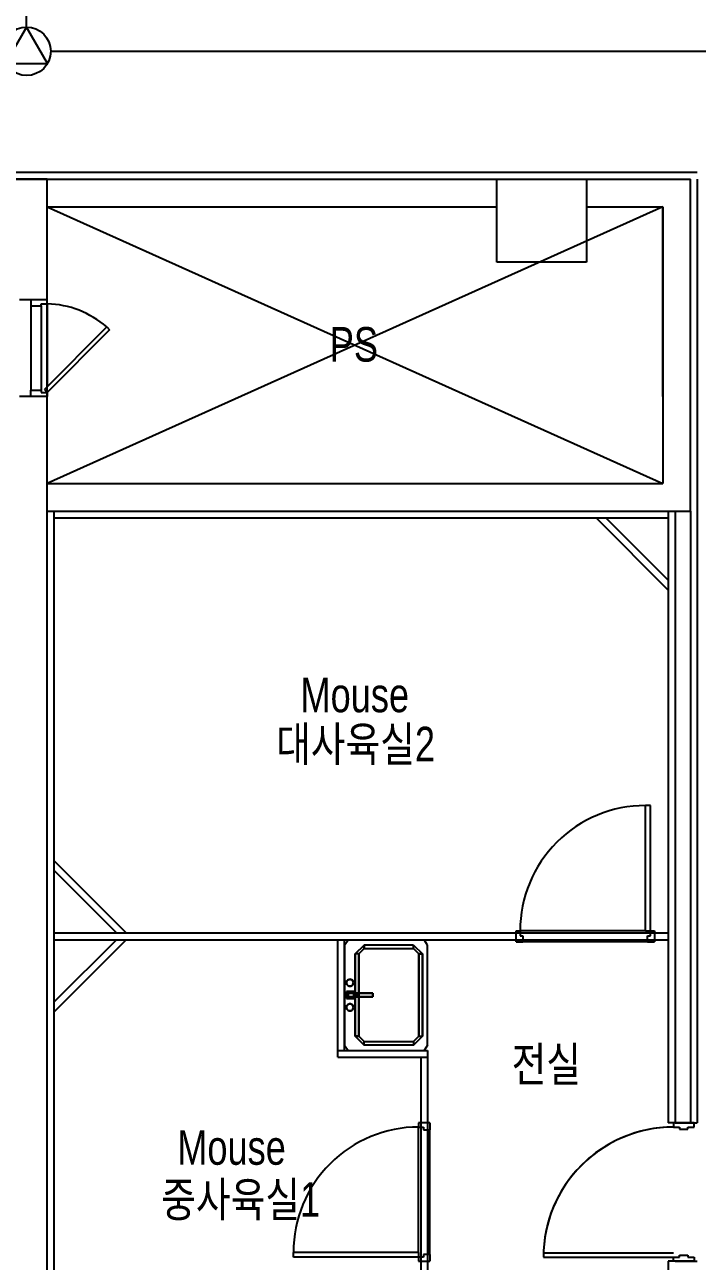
# Model space of a CAD drawing. Header units: millimetres. Extents: x 11414 to 120121, y 3637 to 81420.
# Drawn here: x 90653 to 95517, y 55002 to 63944 of the extents above; entities that cross this region are included whole.
import ezdxf
from ezdxf.enums import TextEntityAlignment as Align

# ---------------------------------------------------------------- set-up
doc = ezdxf.new("R2010")
doc.units = ezdxf.units.MM
doc.header["$LTSCALE"] = 100
doc.layers.get('0').update_dxf_attribs({"color": 251})
for name, color, linetype in [('7', 7, 'Continuous'), ('ARC-7$0$ARCH', 9, 'Continuous'), ('ARC-7$0$TXT', 7, 'Continuous'), ('ARC-7$0$동물실', 9, 'Continuous'), ('ARC-7$0$방화석고', 9, 'Continuous'), ('REC', 21, 'Continuous'), ('sp', 21, 'Continuous'), ('SYM', 7, 'Continuous')]:
    doc.layers.add(name, color=color, linetype=linetype)
doc.styles.add('ARC-7$0$돋움', font='')
doc.styles.add('ARC-7$0$울릉도l', font='')
doc.styles.add('GHD', font='HYWULM.TTF')
doc.styles.get('ARC-7$0$돋움').set_extended_font_data('DotumChe')
doc.styles.get('ARC-7$0$울릉도l').set_extended_font_data('Dotum')

# ---------------------------------------------------------------- blocks, each defined once
blk = doc.blocks.new('ARC-7$0$SINK2')
at = {"layer": 'ARC-7$0$동물실'}
for p, q in [((-361.9, 0), (-400, -25.4)), ((-400, -25.4), (-400, -574.6)), ((361.9, 0), (-361.9, 0)), ((-361.9, -140.1), (-298.2, -76.4)), ((-298.2, -76.4), (-361.9, -140.1)), ((-298.2, -76.4), (298.2, -76.4)), ((-298.2, -76.4), (-298.2, -101.8)), ((298.2, -76.4), (-298.2, -76.4)), ((-298.2, -101.8), (-298.2, -76.4)), ((-114.5, -38.2), (-113.7, -31.6)), ((-113.7, -31.6), (-114.5, -38.2)), ((-114.5, -38.2), (-113.7, -31.6)), ((-113.7, -31.6), (-114.5, -38.2)), ((-113.7, -44.8), (-114.5, -38.2)), ((-114.5, -38.2), (-113.7, -44.8)), ((-113.7, -44.8), (-114.5, -38.2)), ((-114.5, -38.2), (-113.7, -44.8)), ((-113.7, -31.6), (-111.1, -25.4)), ((-111.1, -25.4), (-113.7, -31.6)), ((-113.7, -31.6), (-111.1, -25.4)), ((-111.1, -25.4), (-113.7, -31.6)), ((-111.1, -51), (-113.7, -44.8)), ((-113.7, -44.8), (-111.1, -51)), ((-111.1, -51), (-113.7, -44.8)), ((-113.7, -44.8), (-111.1, -51)), ((-111.1, -25.4), (-107.1, -20.2)), ((-107.1, -20.2), (-111.1, -25.4)), ((-111.1, -25.4), (-107.1, -20.2)), ((-107.1, -20.2), (-111.1, -25.4)), ((-107.1, -56.2), (-111.1, -51)), ((-111.1, -51), (-107.1, -56.2)), ((-107.1, -56.2), (-111.1, -51)), ((-111.1, -51), (-107.1, -56.2)), ((-107.1, -20.2), (-101.8, -16.2)), ((-101.8, -16.2), (-107.1, -20.2)), ((-107.1, -20.2), (-101.8, -16.2)), ((-101.8, -16.2), (-107.1, -20.2)), ((-101.8, -60.2), (-107.1, -56.2)), ((-107.1, -56.2), (-101.8, -60.2)), ((-101.8, -60.2), (-107.1, -56.2)), ((-107.1, -56.2), (-101.8, -60.2)), ((-101.8, -16.2), (-95.6, -13.6)), ((-95.6, -13.6), (-101.8, -16.2)), ((-101.8, -16.2), (-95.6, -13.6)), ((-95.6, -13.6), (-101.8, -16.2)), ((-95.6, -62.8), (-101.8, -60.2)), ((-101.8, -60.2), (-95.6, -62.8)), ((-95.6, -62.8), (-101.8, -60.2)), ((-101.8, -60.2), (-95.6, -62.8)), ((-95.6, -13.6), (-89.1, -12.8)), ((-89.1, -12.8), (-95.6, -13.6)), ((-95.6, -13.6), (-89.1, -12.8)), ((-89.1, -12.8), (-95.6, -13.6)), ((-89.1, -63.6), (-95.6, -62.8)), ((-95.6, -62.8), (-89.1, -63.6)), ((-89.1, -63.6), (-95.6, -62.8)), ((-95.6, -62.8), (-89.1, -63.6)), ((-89.1, -12.8), (-82.5, -13.6)), ((-82.5, -13.6), (-89.1, -12.8)), ((-89.1, -12.8), (-82.5, -13.6)), ((-82.5, -13.6), (-89.1, -12.8)), ((-82.5, -62.8), (-89.1, -63.6)), ((-82.5, -62.8), (-89.1, -63.6)), ((-89.1, -63.6), (-82.5, -62.8)), ((-82.5, -62.8), (-89.1, -63.6)), ((-82.5, -13.6), (-76.3, -16.2)), ((-76.3, -16.2), (-82.5, -13.6)), ((-82.5, -13.6), (-76.3, -16.2)), ((-76.3, -16.2), (-82.5, -13.6)), ((-76.3, -60.2), (-82.5, -62.8)), ((-82.5, -62.8), (-76.3, -60.2)), ((-76.3, -60.2), (-82.5, -62.8)), ((-82.5, -62.8), (-76.3, -60.2)), ((-76.3, -16.2), (-71.1, -20.2)), ((-71.1, -20.2), (-76.3, -16.2)), ((-76.3, -16.2), (-71.1, -20.2)), ((-71.1, -20.2), (-76.3, -16.2)), ((-71.1, -56.2), (-76.3, -60.2)), ((-76.3, -60.2), (-71.1, -56.2)), ((-71.1, -56.2), (-76.3, -60.2)), ((-76.3, -60.2), (-71.1, -56.2)), ((-71.1, -20.2), (-67.1, -25.4)), ((-67.1, -25.4), (-71.1, -20.2)), ((-71.1, -20.2), (-67.1, -25.4)), ((-67.1, -25.4), (-71.1, -20.2)), ((-67.1, -51), (-71.1, -56.2)), ((-71.1, -56.2), (-67.1, -51)), ((-67.1, -51), (-71.1, -56.2)), ((-71.1, -56.2), (-67.1, -51)), ((-67.1, -25.4), (-64.5, -31.6)), ((-64.5, -31.6), (-67.1, -25.4)), ((-67.1, -25.4), (-64.5, -31.6)), ((-64.5, -31.6), (-67.1, -25.4)), ((-64.5, -44.8), (-67.1, -51)), ((-67.1, -51), (-64.5, -44.8)), ((-64.5, -44.8), (-67.1, -51)), ((-67.1, -51), (-64.5, -44.8)), ((-64.5, -31.6), (-63.6, -38.2)), ((-63.6, -38.2), (-64.5, -31.6)), ((-64.5, -31.6), (-63.6, -38.2)), ((-63.6, -38.2), (-64.5, -31.6)), ((-63.6, -38.2), (-64.5, -44.8)), ((-64.5, -44.8), (-63.6, -38.2)), ((-63.6, -38.2), (-64.5, -44.8)), ((-64.5, -44.8), (-63.6, -38.2)), ((-12.8, -25.4), (-25.4, -12.8)), ((25.4, -12.8), (-25.4, -12.8)), ((-25.4, -12.8), (-25.4, -76.4)), ((-12.8, -25.4), (-25.4, -12.8)), ((-12.8, -63.6), (-25.4, -76.4)), ((-25.4, -76.4), (-12.8, -63.6)), ((-25.4, -76.4), (25.4, -76.4)), ((12.8, -25.4), (-12.8, -25.4)), ((-12.8, -25.4), (-12.8, -89.1)), ((12.8, -25.4), (-12.8, -25.4)), ((-12.8, -25.4), (-12.8, -63.6)), ((-12.8, -89.1), (-12.8, -25.4)), ((12.8, -63.6), (-12.8, -63.6)), ((-12.8, -63.6), (-12.8, -101.8)), ((12.8, -63.6), (-12.8, -63.6)), ((-12.8, -63.6), (-12.8, -101.8)), ((-12.8, -203.6), (-12.8, -89.1)), ((-12.8, -89.1), (12.8, -89.1)), ((-12.8, -89.1), (12.8, -89.1)), ((-12.8, -101.8), (-12.8, -89.1)), ((-12.8, -89.1), (-12.8, -203.6)), ((-12.8, -101.8), (-12.8, -89.1)), ((12.8, -25.4), (25.4, -12.8)), ((12.8, -25.4), (25.4, -12.8)), ((12.8, -89.1), (12.8, -25.4)), ((12.8, -25.4), (12.8, -63.6)), ((12.8, -89.1), (12.8, -25.4)), ((25.4, -76.4), (12.8, -63.6)), ((12.8, -63.6), (25.4, -76.4)), ((12.8, -101.8), (12.8, -63.6)), ((12.8, -101.8), (12.8, -63.6)), ((12.8, -89.1), (12.8, -203.6)), ((12.8, -89.1), (12.8, -101.8)), ((12.8, -101.8), (12.8, -89.1)), ((12.8, -89.1), (12.8, -203.6)), ((25.4, -76.4), (25.4, -12.8)), ((63.6, -38.2), (64.5, -31.6)), ((64.5, -31.6), (63.6, -38.2)), ((63.6, -38.2), (64.5, -31.6)), ((64.5, -31.6), (63.6, -38.2)), ((63.6, -38.2), (64.5, -44.8)), ((64.5, -44.8), (63.6, -38.2)), ((63.6, -38.2), (64.5, -44.8)), ((64.5, -44.8), (63.6, -38.2)), ((64.5, -31.6), (67.1, -25.4)), ((67.1, -25.4), (64.5, -31.6)), ((64.5, -31.6), (67.1, -25.4)), ((67.1, -25.4), (64.5, -31.6)), ((67.1, -51), (64.5, -44.8)), ((64.5, -44.8), (67.1, -51)), ((67.1, -51), (64.5, -44.8)), ((64.5, -44.8), (67.1, -51)), ((67.1, -25.4), (71.1, -20.2)), ((71.1, -20.2), (67.1, -25.4)), ((67.1, -25.4), (71.1, -20.2)), ((71.1, -20.2), (67.1, -25.4)), ((71.1, -56.2), (67.1, -51)), ((67.1, -51), (71.1, -56.2)), ((71.1, -56.2), (67.1, -51)), ((67.1, -51), (71.1, -56.2)), ((71.1, -20.2), (76.3, -16.2)), ((76.3, -16.2), (71.1, -20.2)), ((71.1, -20.2), (76.3, -16.2)), ((76.3, -16.2), (71.1, -20.2)), ((76.3, -60.2), (71.1, -56.2)), ((71.1, -56.2), (76.3, -60.2)), ((76.3, -60.2), (71.1, -56.2)), ((71.1, -56.2), (76.3, -60.2)), ((76.3, -16.2), (82.5, -13.6)), ((82.5, -13.6), (76.3, -16.2)), ((76.3, -16.2), (82.5, -13.6)), ((82.5, -13.6), (76.3, -16.2)), ((82.5, -62.8), (76.3, -60.2)), ((76.3, -60.2), (82.5, -62.8)), ((82.5, -62.8), (76.3, -60.2)), ((76.3, -60.2), (82.5, -62.8)), ((82.5, -13.6), (89.1, -12.8)), ((89.1, -12.8), (82.5, -13.6)), ((82.5, -13.6), (89.1, -12.8)), ((89.1, -12.8), (82.5, -13.6)), ((89.1, -63.6), (82.5, -62.8)), ((82.5, -62.8), (89.1, -63.6)), ((89.1, -63.6), (82.5, -62.8)), ((82.5, -62.8), (89.1, -63.6)), ((89.1, -12.8), (95.6, -13.6)), ((95.6, -13.6), (89.1, -12.8)), ((89.1, -12.8), (95.6, -13.6)), ((95.6, -13.6), (89.1, -12.8)), ((95.6, -62.8), (89.1, -63.6)), ((89.1, -63.6), (95.6, -62.8)), ((95.6, -62.8), (89.1, -63.6)), ((89.1, -63.6), (95.6, -62.8)), ((95.6, -13.6), (101.8, -16.2)), ((101.8, -16.2), (95.6, -13.6)), ((95.6, -13.6), (101.8, -16.2)), ((101.8, -16.2), (95.6, -13.6)), ((101.8, -60.2), (95.6, -62.8)), ((95.6, -62.8), (101.8, -60.2)), ((101.8, -60.2), (95.6, -62.8)), ((95.6, -62.8), (101.8, -60.2)), ((101.8, -16.2), (107.1, -20.2)), ((107.1, -20.2), (101.8, -16.2)), ((101.8, -16.2), (107.1, -20.2)), ((107.1, -20.2), (101.8, -16.2)), ((107.1, -56.2), (101.8, -60.2)), ((101.8, -60.2), (107.1, -56.2)), ((107.1, -56.2), (101.8, -60.2)), ((101.8, -60.2), (107.1, -56.2)), ((107.1, -20.2), (111.1, -25.4)), ((111.1, -25.4), (107.1, -20.2)), ((107.1, -20.2), (111.1, -25.4)), ((111.1, -25.4), (107.1, -20.2)), ((111.1, -51), (107.1, -56.2)), ((107.1, -56.2), (111.1, -51)), ((111.1, -51), (107.1, -56.2)), ((107.1, -56.2), (111.1, -51)), ((111.1, -25.4), (113.7, -31.6)), ((113.7, -31.6), (111.1, -25.4)), ((111.1, -25.4), (113.7, -31.6)), ((113.7, -31.6), (111.1, -25.4)), ((113.7, -44.8), (111.1, -51)), ((111.1, -51), (113.7, -44.8)), ((113.7, -44.8), (111.1, -51)), ((111.1, -51), (113.7, -44.8)), ((113.7, -31.6), (114.5, -38.2)), ((114.5, -38.2), (113.7, -31.6)), ((113.7, -31.6), (114.5, -38.2)), ((114.5, -38.2), (113.7, -31.6)), ((114.5, -38.2), (113.7, -44.8)), ((113.7, -44.8), (114.5, -38.2)), ((114.5, -38.2), (113.7, -44.8)), ((113.7, -44.8), (114.5, -38.2)), ((298.2, -76.4), (361.9, -140.1)), ((298.2, -101.8), (298.2, -76.4)), ((361.9, -140.1), (298.2, -76.4)), ((298.2, -101.8), (298.2, -76.4)), ((361.9, 0), (400, -25.4)), ((400, -25.4), (400, -574.6)), ((-361.9, -498.2), (-361.9, -140.1)), ((-361.9, -140.1), (-336.4, -140.1)), ((-361.9, -140.1), (-336.4, -140.1)), ((-361.9, -498.2), (-361.9, -140.1)), ((-298.2, -101.8), (-336.4, -140.1)), ((-336.4, -140.1), (-298.2, -101.8)), ((-336.4, -140.1), (-336.4, -498.2)), ((-336.4, -140.1), (-336.4, -498.2)), ((298.2, -101.8), (-298.2, -101.8)), ((-298.2, -101.8), (298.2, -101.8)), ((-12.8, -203.6), (-12.8, -101.8)), ((12.8, -101.8), (-12.8, -101.8)), ((-12.8, -101.8), (12.8, -101.8)), ((-12.8, -203.6), (-12.8, -101.8)), ((12.8, -101.8), (12.8, -203.6)), ((12.8, -203.6), (12.8, -101.8)), ((336.4, -140.1), (298.2, -101.8)), ((298.2, -101.8), (336.4, -140.1)), ((336.4, -140.1), (336.4, -498.2)), ((336.4, -140.1), (336.4, -498.2)), ((361.9, -140.1), (336.4, -140.1)), ((336.4, -140.1), (361.9, -140.1)), ((361.9, -498.2), (361.9, -140.1)), ((361.9, -498.2), (361.9, -140.1)), ((12.8, -203.6), (-12.8, -203.6)), ((12.8, -203.6), (-12.8, -203.6)), ((-12.8, -203.6), (12.8, -203.6)), ((12.8, -203.6), (-12.8, -203.6)), ((-298.2, -561.9), (-361.9, -498.2)), ((-336.4, -498.2), (-361.9, -498.2)), ((-361.9, -498.2), (-298.2, -561.9)), ((-336.4, -498.2), (-361.9, -498.2)), ((-336.4, -498.2), (-298.2, -536.4)), ((-298.2, -536.4), (-336.4, -498.2)), ((-298.2, -536.4), (298.2, -536.4)), ((-298.2, -536.4), (-298.2, -561.9)), ((298.2, -536.4), (-298.2, -536.4)), ((-298.2, -536.4), (-298.2, -561.9)), ((361.9, -498.2), (298.2, -561.9)), ((336.4, -498.2), (298.2, -536.4)), ((361.9, -498.2), (298.2, -561.9)), ((298.2, -536.4), (336.4, -498.2)), ((298.2, -561.9), (298.2, -536.4)), ((298.2, -536.4), (298.2, -561.9)), ((336.4, -498.2), (361.9, -498.2)), ((336.4, -498.2), (361.9, -498.2)), ((-361.9, -600), (-400, -574.6)), ((-361.9, -600), (361.9, -600)), ((298.2, -561.9), (-298.2, -561.9)), ((-298.2, -561.9), (298.2, -561.9)), ((361.9, -600), (400, -574.6))]:
    blk.add_line(p, q, dxfattribs=at)
blk = doc.blocks.new('ARC-7')
at = {"layer": 'ARC-7$0$TXT', "color": 251, "linetype": 'Continuous'}
for p, q in [((675802.1, -437408.5), (676322.8, -437929.2)), ((675872.8, -437408.5), (676322.8, -437858.5)), ((672403.5, -440408.5), (671882.8, -439887.7)), ((672332.8, -440408.5), (671882.8, -439958.5)), ((672332.8, -440458.5), (671882.8, -440908.5)), ((672403.5, -440458.5), (671882.8, -440979.2))]:
    blk.add_line(p, q, dxfattribs=at)
at = {"layer": 'ARC-7$0$동물실', "color": 251}
for p, q in [((651482.8, -434908.5), (676532.8, -434908.5)), ((663832.8, -434958.5), (673857.8, -434958.5)), ((671832.8, -434958.5), (666732.8, -434958.5)), ((671832.8, -447608.5), (671832.8, -434958.5)), ((671832.8, -434958.6), (675082.8, -434958.6)), ((671832.8, -434958.6), (675082.8, -434958.6)), ((675082.8, -434958.5), (675732.8, -434958.5)), ((675082.8, -435558.5), (675082.8, -434958.5)), ((675082.8, -434958.5), (675732.8, -434958.5)), ((675082.8, -435558.5), (675082.8, -434958.5)), ((675732.8, -434958.5), (676482.8, -434958.5)), ((675732.8, -434958.5), (676482.8, -434958.5)), ((675732.8, -434958.5), (675732.8, -435558.5)), ((675732.8, -434958.5), (675732.8, -435558.5)), ((676482.8, -434958.5), (676482.8, -434958.5)), ((676482.8, -437358.5), (676482.8, -434958.5)), ((676532.8, -434958.5), (676532.8, -441783.5)), ((671832.8, -435158.5), (676282.8, -437158.4)), ((676282.9, -435158.5), (671832.8, -437158.4)), ((671832.8, -435158.5), (676282.8, -437158.4)), ((676282.9, -435158.5), (671832.8, -437158.4)), ((671832.8, -435158.6), (675082.8, -435158.6)), ((671832.8, -435158.6), (675082.8, -435158.6)), ((675732.8, -435158.5), (676282.8, -435158.5)), ((675732.8, -435158.5), (676282.8, -435158.5)), ((676282.6, -436529.7), (676282.6, -435158.5)), ((676282.6, -436529.7), (676282.6, -435158.5)), ((676282.8, -435158.5), (676282.8, -437158.5)), ((675732.8, -435558.5), (675082.8, -435558.5)), ((675732.8, -435558.5), (675082.8, -435558.5)), ((671832.6, -435829.7), (671632.6, -435829.7)), ((671832.8, -435829.7), (671632.6, -435829.7)), ((671832.8, -435829.8), (671712.8, -435829.8)), ((671712.8, -435829.8), (671712.8, -435874.8)), ((671832.8, -435829.8), (671712.8, -435829.8)), ((671712.8, -435829.8), (671712.8, -435874.8)), ((671832.8, -435859.8), (671832.8, -435829.8)), ((671832.8, -435859.8), (671832.8, -435829.8)), ((671712.8, -435874.8), (671712.8, -436484.8)), ((671712.8, -435874.8), (671787.8, -435874.8)), ((671712.8, -435874.8), (671712.8, -436484.8)), ((671712.8, -435874.8), (671787.8, -435874.8)), ((671787.8, -435874.8), (671787.8, -435859.8)), ((671787.8, -435859.8), (671832.8, -435859.8)), ((671787.8, -435874.8), (671787.8, -435859.8)), ((671787.8, -435859.8), (671832.8, -435859.8)), ((671787.8, -435874.8), (671787.8, -436484.8)), ((671787.8, -435874.8), (671787.8, -436484.8)), ((671832.8, -435859.8), (671832.8, -436457.2)), ((671832.8, -435859.8), (671832.8, -436457.2)), ((672262.2, -436026.8), (671811.5, -436478.5)), ((672262.2, -436026.8), (671811.5, -436478.5)), ((672283.5, -436048.1), (671832.8, -436499.8)), ((672283.5, -436048.1), (671832.8, -436499.8)), ((672262.2, -436026.8), (672283.5, -436048.1)), ((672262.2, -436026.8), (672283.5, -436048.1)), ((671832.6, -436529.7), (671632.6, -436529.7)), ((671832.8, -436529.7), (671632.6, -436529.7)), ((671712.8, -436529.8), (671712.8, -436484.8)), ((671712.8, -436484.8), (671787.8, -436484.8)), ((671712.8, -436529.8), (671712.8, -436484.8)), ((671712.8, -436484.8), (671787.8, -436484.8)), ((671832.8, -436529.8), (671712.8, -436529.8)), ((671832.8, -436529.8), (671712.8, -436529.8)), ((671787.8, -436484.8), (671787.8, -436499.8)), ((671787.8, -436484.8), (671787.8, -436499.8)), ((671787.8, -436499.8), (671832.8, -436499.8)), ((671787.8, -436499.8), (671832.8, -436499.8)), ((671832.8, -436499.8), (671811.5, -436478.5)), ((671832.8, -436499.8), (671811.5, -436478.5)), ((671832.8, -436499.8), (671832.8, -436529.8)), ((671832.8, -436499.8), (671832.8, -436529.8)), ((671832.8, -437158.5), (676282.8, -437158.5)), ((671832.8, -437158.5), (676282.8, -437158.5)), ((671832.8, -437358.5), (676482.8, -437358.5)), ((671832.8, -437358.5), (676482.8, -437358.5)), ((671832.8, -447608.5), (671832.8, -437358.5)), ((671882.8, -447448.5), (671882.8, -437358.5)), ((671882.8, -437358.5), (676482.8, -437358.5)), ((671882.8, -437408.5), (676322.8, -437408.5)), ((676322.8, -437358.5), (676322.8, -441783.5)), ((676158.1, -440393.5), (676158.1, -439488.2)), ((676193.4, -439488.2), (676158.1, -439488.2)), ((676193.4, -440393.5), (676193.4, -439488.2)), ((675222.8, -440393.5), (675252.1, -440393.5)), ((675222.8, -440473.5), (675222.8, -440393.5)), ((675252.1, -440393.5), (675252.1, -440429.3)), ((676158.1, -440393.5), (675252.1, -440393.5)), ((676158.1, -440393.5), (676193.4, -440393.5)), ((676193.4, -440393.5), (676222.8, -440393.5)), ((676193.4, -440429.3), (676193.4, -440393.5)), ((676222.8, -440393.5), (676222.8, -440473.5)), ((671882.8, -440408.5), (676322.8, -440408.5)), ((671882.8, -440458.5), (676322.8, -440458.5)), ((673932.8, -441308.5), (673932.8, -440458.5)), ((673982.8, -441258.5), (673982.8, -440458.5)), ((675222.8, -440458.5), (675222.8, -440408.5)), ((675222.8, -440473.5), (675272.6, -440473.5)), ((675252.1, -440429.3), (675272.6, -440429.3)), ((675252.1, -440429.3), (675272.6, -440429.3)), ((675272.6, -440429.3), (675272.6, -440473.5)), ((676172.9, -440473.5), (675272.6, -440473.5)), ((676172.9, -440429.3), (676193.4, -440429.3)), ((676172.9, -440473.5), (676172.9, -440429.3)), ((676172.9, -440473.5), (676222.8, -440473.5)), ((676222.8, -440408.5), (676222.8, -440458.5)), ((676222.8, -440408.5), (676222.8, -440458.5)), ((673932.8, -441258.5), (674582.8, -441258.5)), ((674582.8, -441258.5), (674582.8, -444108.5)), ((673932.8, -441308.5), (674582.8, -441308.5)), ((674532.8, -441308.5), (674532.8, -444108.5)), ((674517.8, -441783.5), (674517.8, -441812.9)), ((674597.8, -441783.5), (674517.8, -441783.5)), ((674517.8, -441812.9), (674553.6, -441812.9)), ((674517.8, -442718.9), (674517.8, -441812.9)), ((674582.8, -441783.5), (674532.8, -441783.5)), ((674553.6, -441812.9), (674553.6, -441833.4)), ((674553.6, -441812.9), (674553.6, -441833.4)), ((674597.8, -441783.5), (674597.8, -441833.4)), ((676372.8, -441783.5), (676322.8, -441783.5)), ((676510.3, -441783.5), (676360.3, -441783.5)), ((676360.3, -441783.5), (676360.3, -441813.5)), ((676510.3, -441783.5), (676360.3, -441783.5)), ((676360.3, -441783.5), (676360.3, -441813.5)), ((676360.3, -441813.5), (676405.3, -441813.5)), ((676360.3, -441813.5), (676405.3, -441813.5)), ((676405.3, -441813.5), (676405.3, -441828.5)), ((676405.3, -441813.5), (676405.3, -441828.5)), ((676405.3, -441828.5), (676465.3, -441828.5)), ((676405.3, -441828.5), (676465.3, -441828.5)), ((676465.3, -441828.5), (676465.3, -441813.5)), ((676465.3, -441813.5), (676510.3, -441813.5)), ((676465.3, -441828.5), (676465.3, -441813.5)), ((676465.3, -441813.5), (676510.3, -441813.5)), ((676482.8, -441783.5), (676532.8, -441783.5)), ((676510.3, -441813.5), (676510.3, -441783.5)), ((676510.3, -441813.5), (676510.3, -441783.5)), ((674553.6, -441833.4), (674597.8, -441833.4)), ((674597.8, -442733.6), (674597.8, -441833.4)), ((674517.8, -442718.9), (673612.5, -442718.9)), ((673612.5, -442754.1), (673612.5, -442718.9)), ((674517.8, -442718.9), (674517.8, -442754.1)), ((675420.3, -442723.5), (676360.3, -442723.5)), ((675420.3, -442723.5), (676360.3, -442723.5)), ((674517.8, -442754.1), (673612.5, -442754.1)), ((674517.8, -442754.1), (674517.8, -442783.5)), ((674553.6, -442754.1), (674517.8, -442754.1)), ((674517.8, -442783.5), (674597.8, -442783.5)), ((674532.8, -442783.5), (674582.8, -442783.5)), ((674532.8, -442783.5), (674582.8, -442783.5)), ((674553.6, -442733.6), (674553.6, -442754.1)), ((674597.8, -442733.6), (674553.6, -442733.6)), ((674597.8, -442733.6), (674597.8, -442783.5)), ((675420.3, -442753.5), (676360.3, -442753.5)), ((675420.3, -442753.5), (676360.3, -442753.5)), ((676322.8, -442783.5), (676322.8, -443508.5)), ((676372.8, -442783.5), (676322.8, -442783.5)), ((676360.3, -442783.5), (676360.3, -442753.5)), ((676360.3, -442753.5), (676405.3, -442753.5)), ((676360.3, -442783.5), (676360.3, -442753.5)), ((676360.3, -442753.5), (676405.3, -442753.5)), ((676510.3, -442783.5), (676360.3, -442783.5)), ((676510.3, -442783.5), (676360.3, -442783.5)), ((676405.3, -442753.5), (676405.3, -442738.5)), ((676405.3, -442738.5), (676465.3, -442738.5)), ((676405.3, -442753.5), (676405.3, -442738.5)), ((676405.3, -442738.5), (676465.3, -442738.5)), ((676465.3, -442738.5), (676465.3, -442753.5)), ((676465.3, -442738.5), (676465.3, -442753.5)), ((676465.3, -442753.5), (676510.3, -442753.5)), ((676465.3, -442753.5), (676510.3, -442753.5)), ((676482.8, -442783.5), (676532.8, -442783.5)), ((676510.3, -442753.5), (676510.3, -442783.5)), ((676510.3, -442753.5), (676510.3, -442783.5))]:
    blk.add_line(p, q, dxfattribs=at)
for centre, radius, start, end in [((671813.3, -436545.1), 685.6, 49.10422, 88.37314), ((671813.3, -436545.1), 685.6, 49.10422, 88.37314), ((676156.8, -440392.9), 904.7, 89.91508, 180.03615), ((674517.2, -442717.5), 904.7, 89.96385, 180.08492), ((676360.3, -442753.5), 940, 90, 180), ((676360.3, -442753.5), 940, 91.8271, 180)]:
    blk.add_arc(centre, radius, start, end, dxfattribs=at)
at = {"layer": 'ARC-7$0$방화석고', "color": 251, "linetype": 'Continuous'}
for p, q in [((676372.8, -437358.5), (676372.8, -441783.5)), ((676482.8, -437358.5), (676482.8, -441783.5)), ((676372.8, -441783.5), (676482.8, -441783.5)), ((676372.8, -442783.5), (676482.8, -442783.5))]:
    blk.add_line(p, q, dxfattribs=at)
at = {"layer": 'ARC-7$0$동물실', "color": 251, "linetype": 'Continuous', "rotation": 90}
blk.add_blockref('ARC-7$0$SINK2', (673982.8, -440858.5), dxfattribs=at)
at = {"color": 251, "style": 'ARC-7$0$돋움'}
for tag, p in [('X2', (601933.6, -417318.4)), ('X3', (611533.6, -417318.4)), ('X4', (621433.6, -417318.4)), ('X6', (641231.6, -417318.4)), ('X7', (651133.6, -417318.5)), ('X8', (661033.6, -417318.4)), ('X9', (667633.6, -417318.4)), ('X10', (676133.6, -417318.5)), ('X11', (683633.6, -417318.5)), ('X5', (631333.6, -417375.7))]:
    blk.add_attdef(tag, text='', height=750, dxfattribs=at).set_placement(p, align=Align.MIDDLE_CENTER)
at = {"layer": 'ARC-7$0$ARCH', "color": 251}
for tag, height, style, p in [('Y11', 450, 'ARC-7$0$울릉도l', (593382.5, -427808.5)), ('Y10', 450, 'ARC-7$0$울릉도l', (593382.5, -435308.5)), ('Y9', 450, 'ARC-7$0$울릉도l', (593382.5, -443808.5)), ('Y8', 450, 'ARC-7$0$울릉도l', (593382.5, -450408.5)), ('Y7', 450, 'ARC-7$0$울릉도l', (593382.5, -460308.5)), ('Y6', 750, 'ARC-7$0$돋움', (593382.5, -470208.5))]:
    blk.add_attdef(tag, text='', height=height, rotation=90, dxfattribs=dict(at, style=style)).set_placement(p, align=Align.MIDDLE_CENTER)
blk = doc.blocks.new('SP')
at = {"layer": 'SYM', "color": 2}
blk.add_lwpolyline([(0, 175), (-151.6, -87.5), (151.6, -87.5)], close=True, dxfattribs=at)
blk.add_circle((0, 0), 175, dxfattribs=at)

msp = doc.modelspace()

# ---------------------------------------------------------------- linework, layer by layer
at = {"layer": 'REC', "color": 3, "linetype": 'Continuous'}
msp.add_line((90841.6, 63752, 0), (96091.6, 63752, 0), dxfattribs=at)
at = {"layer": 'sp', "color": 3, "linetype": 'Continuous'}
msp.add_line((90666.6, 63927, 0), (90666.6, 65248.4, 0), dxfattribs=at)

# ---------------------------------------------------------------- block references
at = {"color": 21, "linetype": 'Continuous'}
msp.add_blockref('ARC-7', (-581016.2, 497785.5, 0), dxfattribs=at)
at = {"layer": 'REC', "color": 3, "linetype": 'Continuous'}
msp.add_blockref('SP', (90666.6, 63752, 0), dxfattribs=at)

# ---------------------------------------------------------------- texts
at = {"layer": '7', "style": 'GHD', "width": 0.8}
msp.add_text('PS', height=250, dxfattribs=at).set_placement((93033.6, 61632.9, 0), align=Align.MIDDLE_CENTER)
for s, p in [('Mouse', (92647.2, 58972.5, 0)), ('대사육실2', (92470.8, 58617.4, 0)), ('전실', (94174.3, 56301.6, 0)), ('Mouse', (91756.1, 55700, 0)), ('중사육실1', (91640.2, 55323.6, 0))]:
    msp.add_text(s, height=250, dxfattribs=at).set_placement(p)

doc.saveas('drawing.dxf')
